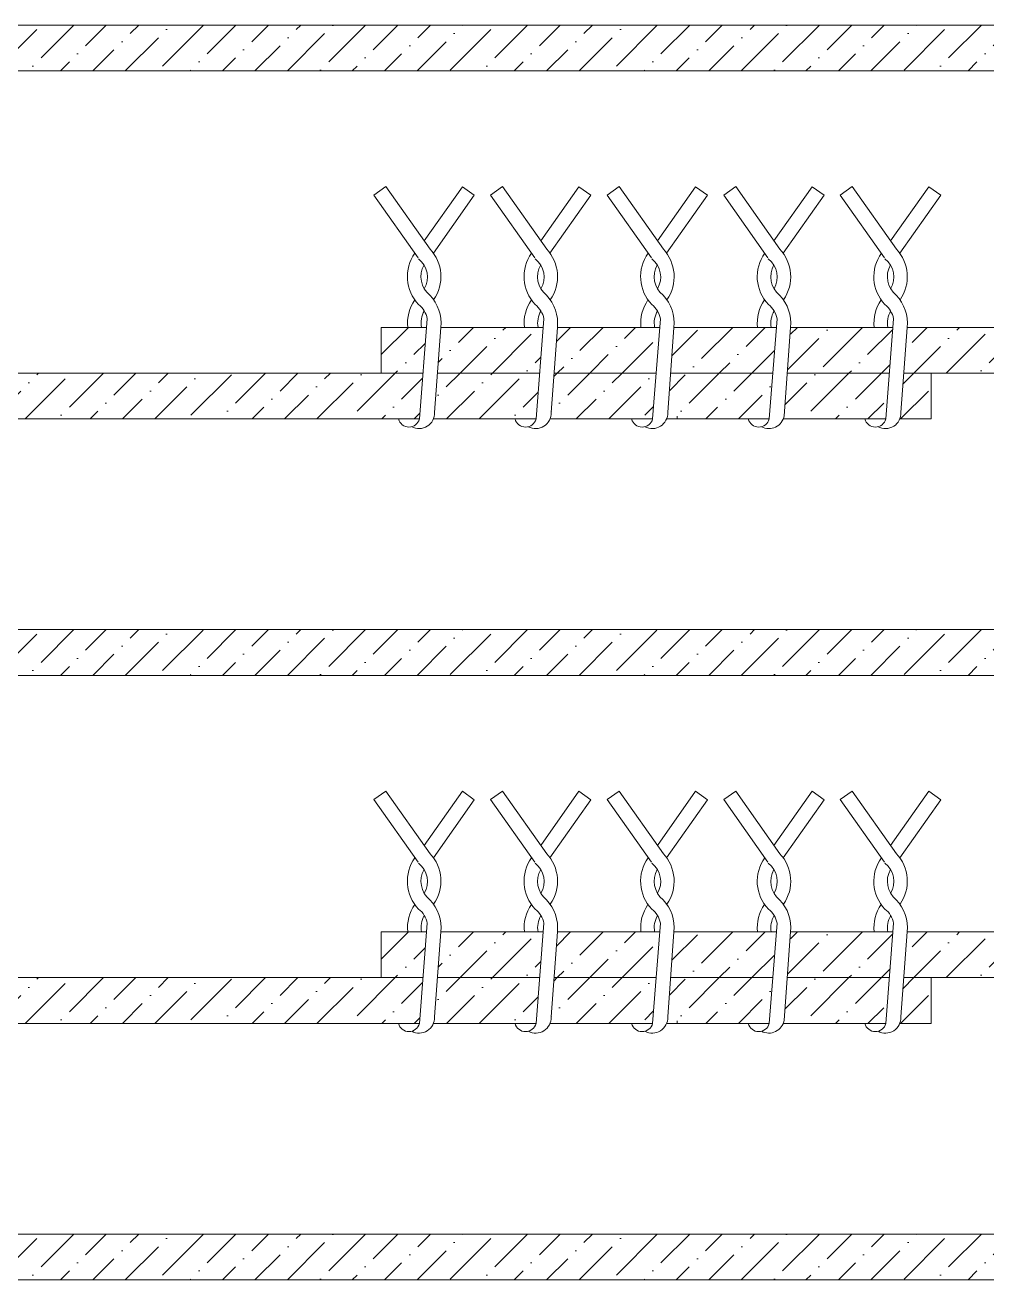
# Model space of a CAD drawing. Header units: millimetres. Extents: x 806395 to 2097197, y -233789 to 193681.
# Drawn here: x 2063902 to 2066420, y -100346 to -97060 of the extents above; entities that cross this region are included whole.
import ezdxf

# ---------------------------------------------------------------- set-up
doc = ezdxf.new("R2010")
doc.units = ezdxf.units.MM
doc.layers.add('XAMUTLAR', color=125, linetype='Continuous', lineweight=25)
pattern_1 = [(44.99999999999999, (-1730.521000781993, -1256.580799535779), (0.0530396377150647, 0.1944786716219038), [0.25003125, -0.05000625, 0, -0.05000625])]
pattern_2 = [(44.99999999999999, (-1730.521000781993, -1259.219196459696), (0.0530396377150647, 0.1944786716219038), [0.25003125, -0.05000625, 0, -0.05000625])]

# ---------------------------------------------------------------- blocks, each defined once
blk = doc.blocks.new('425')
at = {"lineweight": 15, "ltscale": 0.1}
h = blk.add_hatch(dxfattribs=at)
h.set_pattern_fill('ANSI36', color=256, scale=0.0315)
h.set_pattern_definition([(44.99999999999999, (-1730.521000781993, -1253.942402611861), (0.0530396377150647, 0.1944786716219038), [0.25003125, -0.05000625, 0, -0.05000625])])
edge = h.paths.add_edge_path()
edge.add_line((145.7289493187778, -90.87899575579982), (137.9797869962237, -90.87899575586096))
edge.add_line((137.9797869962237, -90.87899575586093), (137.9651519361477, -91.07890349511476))
edge.add_line((137.9651519361477, -91.07890349511476), (145.7247020496386, -91.07890349505362))
edge.add_spline(control_points=[(145.7247020496386, -91.07890349505365), (145.7416365751125, -91.07092976555973), (145.7315527366755, -91.05149918064885), (145.7149883919107, -91.02832485687239)], knot_values=[0.2186273171726583, 0.2186273171726683, 0.2186273171726683, 0.2186273171726683, 0.3036316134941322, 0.3036316134941322, 0.3036316134941322, 0.3036316134941322], degree=3, periodic=0)
edge.add_spline(control_points=[(145.7149883919107, -91.02832485687239), (145.6940189094649, -90.99898753127755), (145.6303159729277, -90.92719478208832), (145.6957317843666, -90.89522812423135), (145.7289493187778, -90.87899575579982)], knot_values=[0, 0, 0, 0, 0.1076104201431851, 0.2186273171726582, 0.2186273171726582, 0.2186273171726582, 0.2186273171726582], degree=3, periodic=0)
h = blk.add_hatch(dxfattribs=at)
h.set_pattern_fill('ANSI36', color=256, scale=0.0315)
h.set_pattern_definition(pattern_1)
h.paths.add_polyline_path([(142.869883196314, -92.19819421781975), (142.8552481359822, -92.39810195707358), (143.3010811924023, -92.39810195707358), (143.3165788302684, -92.19819421781975)])
h.paths.add_polyline_path([(142.3610865248737, -92.19819421781975), (142.3464514645419, -92.39810195701244), (142.7922845209619, -92.39810195701244), (142.807782158828, -92.19819421781975)])
h.paths.add_polyline_path([(141.8522898529444, -92.19819421775861), (141.837654792857, -92.39810195707358), (142.2834878492771, -92.39810195707358), (142.2989854873876, -92.19819421781975)])
h.paths.add_polyline_path([(141.7746911780812, -92.39810195707358), (141.7901888159473, -92.19819421781975), (141.3434931817485, -92.19819421775861), (141.3288581214167, -92.39810195701244)])
h.paths.add_polyline_path([(141.2658945066408, -92.39810195701244), (141.281392144507, -92.19819421775861), (141.0838748276021, -92.19819421775861), (141.0838748276021, -92.39810195701244)])
h = blk.add_hatch(dxfattribs=at)
h.set_pattern_fill('ANSI36', color=256, scale=0.0315)
h.set_pattern_definition(pattern_1)
edge = h.paths.add_edge_path()
edge.add_spline(control_points=[(145.7149883919109, -92.34752331883121), (145.6940189094651, -92.3181859932366), (145.630315972928, -92.24639324404711), (145.6957317843668, -92.21442658619011), (145.728949318778, -92.19819421775861)], knot_values=[0, 0, 0, 0, 0.1076104201431851, 0.2186273171726582, 0.2186273171726582, 0.2186273171726582, 0.2186273171726582], degree=3, periodic=0)
edge.add_line((145.728949318778, -92.19819421775861), (143.3786798675144, -92.19819421775861))
edge.add_line((143.3786798675144, -92.19819421775861), (143.3640448074383, -92.39810195701244))
edge.add_line((143.3640448074383, -92.39810195701244), (145.7247020496389, -92.39810195701244))
edge.add_spline(control_points=[(145.7247020496388, -92.39810195701244), (145.7416365751127, -92.39012822751855), (145.7315527366758, -92.3706976426079), (145.7149883919109, -92.34752331883121)], knot_values=[0.2186273171726583, 0.2186273171726683, 0.2186273171726683, 0.2186273171726683, 0.3036316134941322, 0.3036316134941322, 0.3036316134941322, 0.3036316134941322], degree=3, periodic=0)
h = blk.add_hatch(dxfattribs=at)
h.set_pattern_fill('ANSI36', color=256, scale=0.0315)
h.set_pattern_definition(pattern_1)
edge = h.paths.add_edge_path()
edge.add_line((143.3640448074388, -92.39810195701244), (143.3514946312255, -92.5695312057471))
edge.add_arc((143.2836227094661, -92.57216132533884), 0.0679228628105709, -22.368052034832203, 2.219170838324601, ccw=False)
edge.add_line((143.3464349456118, -92.59800969632715), (143.4827676988925, -92.59800969632741))
edge.add_line((143.4827676988925, -92.59800969632741), (143.4827676988925, -92.39810195701244))
edge.add_line((143.4827676988925, -92.39810195701244), (143.3640448074388, -92.39810195701244))
edge = h.paths.add_edge_path()
edge.add_line((142.8552481360798, -92.39810195701244), (142.8416566298937, -92.5837552601387))
edge.add_arc((142.7748185711113, -92.57227815205371), 0.067816296800959, 337.701613790904, 350.256470568685, ccw=False)
edge.add_line((142.8375635927551, -92.59800969632741), (143.2855835545408, -92.59800969632741))
edge.add_line((143.2855835545408, -92.59800969632741), (143.3010811924372, -92.39810195701244))
edge.add_line((143.3010811924372, -92.39810195701244), (142.8552481360799, -92.39810195701244))
edge = h.paths.add_edge_path()
edge.add_line((142.3464514644258, -92.39810195701244), (142.3339012881003, -92.56953120574731))
edge.add_arc((142.2660293663408, -92.57216132533907), 0.0679228628106143, -22.368052034835102, 2.219170838341199, ccw=False)
edge.add_line((142.3288416024866, -92.59800969632741), (142.776786882856, -92.59800969632741))
edge.add_line((142.776786882856, -92.59800969632741), (142.7922845208643, -92.39810195701244))
edge.add_line((142.7922845208643, -92.39810195701244), (142.3464514644258, -92.39810195701244))
edge = h.paths.add_edge_path()
edge.add_arc((141.7572326949002, -92.5721613253391), 0.0679228628106979, 337.6319479649986, 362.2191708401559)
edge.add_line((141.8251046166597, -92.56953120574516), (141.8376547928728, -92.39810195701243))
edge.add_line((141.8376547928728, -92.39810195701244), (142.2834878494194, -92.39810195701244))
edge.add_line((142.2834878494194, -92.39810195701244), (142.267990211411, -92.59800969632741))
edge.add_line((142.267990211411, -92.59800969632741), (141.820044931046, -92.59800969632764))
h.paths.add_polyline_path([(141.2503968685308, -92.59800969632764), (141.265894506427, -92.3981019570127), (132.3535716806907, -92.39810195701244), (132.3537309640332, -92.59800969632741)])
edge = h.paths.add_edge_path()
edge.add_arc((141.24843602346, -92.5721613253389), 0.067922862810684, 337.6319479648382, 362.2191726834764)
edge.add_line((141.3163079451348, -92.56953120356141), (141.3288581214136, -92.39810195701244))
edge.add_line((141.3288581214136, -92.39810195701244), (141.7746911778673, -92.39810195701244))
edge.add_line((141.7746911778673, -92.39810195701244), (141.7591935399705, -92.59800969632762))
edge.add_line((141.7591935399704, -92.59800969632764), (141.3112482596057, -92.59800969632764))
h = blk.add_hatch(dxfattribs=at)
h.set_pattern_fill('ANSI36', color=256, scale=0.0315)
h.set_pattern_definition(pattern_1)
edge = h.paths.add_edge_path()
edge.add_line((145.728949318778, -93.5173926797174), (137.979786996224, -93.5173926797785))
edge.add_line((137.979786996224, -93.51739267977851), (137.9651519361479, -93.71730041903234))
edge.add_line((137.9651519361479, -93.71730041903234), (145.7247020496388, -93.71730041897125))
edge.add_spline(control_points=[(145.7247020496388, -93.71730041897123), (145.7416365751127, -93.70932668947731), (145.7315527366758, -93.68989610456643), (145.7149883919109, -93.66672178079)], knot_values=[0.2186273171726583, 0.2186273171726683, 0.2186273171726683, 0.2186273171726683, 0.3036316134941322, 0.3036316134941322, 0.3036316134941322, 0.3036316134941322], degree=3, periodic=0)
edge.add_spline(control_points=[(145.7149883919109, -93.66672178079), (145.6940189094651, -93.63738445519513), (145.630315972928, -93.5655917060059), (145.6957317843668, -93.53362504814893), (145.728949318778, -93.5173926797174)], knot_values=[0, 0, 0, 0, 0.1076104201431851, 0.2186273171726582, 0.2186273171726582, 0.2186273171726582, 0.2186273171726582], degree=3, periodic=0)
h = blk.add_hatch(dxfattribs=at)
h.set_pattern_fill('ANSI36', color=256, scale=0.0315)
h.set_pattern_definition(pattern_2)
h.paths.add_polyline_path([(142.869883196314, -94.83659114173733), (142.8552481359822, -95.03649888099116), (143.3010811924023, -95.03649888099116), (143.3165788302684, -94.83659114173733)])
h.paths.add_polyline_path([(142.3610865248737, -94.83659114173733), (142.3464514645419, -95.03649888093005), (142.7922845209619, -95.03649888093005), (142.807782158828, -94.83659114173733)])
h.paths.add_polyline_path([(141.8522898529444, -94.83659114167622), (141.837654792857, -95.03649888099116), (142.2834878492771, -95.03649888099116), (142.2989854873876, -94.83659114173733)])
h.paths.add_polyline_path([(141.7746911780812, -95.03649888099116), (141.7901888159473, -94.83659114173733), (141.3434931817485, -94.83659114167622), (141.3288581214167, -95.03649888093005)])
h.paths.add_polyline_path([(141.2658945066408, -95.03649888093005), (141.281392144507, -94.83659114167622), (141.0838748276021, -94.83659114167622), (141.0838748276021, -95.03649888093005)])
h = blk.add_hatch(dxfattribs=at)
h.set_pattern_fill('ANSI36', color=256, scale=0.0315)
h.set_pattern_definition(pattern_2)
edge = h.paths.add_edge_path()
edge.add_spline(control_points=[(145.7149883919109, -94.98592024274879), (145.6940189094651, -94.95658291715418), (145.630315972928, -94.88479016796472), (145.6957317843668, -94.85282351010773), (145.728949318778, -94.83659114167622)], knot_values=[0, 0, 0, 0, 0.1076104201431851, 0.2186273171726582, 0.2186273171726582, 0.2186273171726582, 0.2186273171726582], degree=3, periodic=0)
edge.add_line((145.728949318778, -94.83659114167622), (143.3786798675144, -94.83659114167622))
edge.add_line((143.3786798675144, -94.83659114167622), (143.3640448074383, -95.03649888093005))
edge.add_line((143.3640448074383, -95.03649888093005), (145.7247020496389, -95.03649888093005))
edge.add_spline(control_points=[(145.7247020496388, -95.03649888093005), (145.7416365751127, -95.02852515143613), (145.7315527366758, -95.00909456652548), (145.7149883919109, -94.98592024274879)], knot_values=[0.2186273171726583, 0.2186273171726683, 0.2186273171726683, 0.2186273171726683, 0.3036316134941322, 0.3036316134941322, 0.3036316134941322, 0.3036316134941322], degree=3, periodic=0)
h = blk.add_hatch(dxfattribs=at)
h.set_pattern_fill('ANSI36', color=256, scale=0.0315)
h.set_pattern_definition(pattern_2)
edge = h.paths.add_edge_path()
edge.add_line((143.3640448074388, -95.03649888093005), (143.3514946312255, -95.20792812966467))
edge.add_arc((143.2836227094659, -95.21055824925642), 0.0679228628106995, -22.368052034807818, 2.219170838338414, ccw=False)
edge.add_line((143.3464349456118, -95.23640662024476), (143.4827676988925, -95.23640662024498))
edge.add_line((143.4827676988925, -95.23640662024499), (143.4827676988925, -95.03649888093007))
edge.add_line((143.4827676988925, -95.03649888093005), (143.3640448074388, -95.03649888093005))
edge = h.paths.add_edge_path()
edge.add_line((142.8552481360798, -95.03649888093005), (142.8416566298937, -95.22215218405628))
edge.add_arc((142.7748185711113, -95.21067507597127), 0.067816296800959, 337.701613790904, 350.256470568685, ccw=False)
edge.add_line((142.8375635927551, -95.23640662024499), (143.2855835545408, -95.23640662024499))
edge.add_line((143.2855835545408, -95.23640662024499), (143.3010811924372, -95.03649888093007))
edge.add_line((143.3010811924372, -95.03649888093005), (142.8552481360799, -95.03649888093005))
edge = h.paths.add_edge_path()
edge.add_line((142.3464514644258, -95.03649888093005), (142.3339012881003, -95.20792812966492))
edge.add_arc((142.2660293663409, -95.21055824925668), 0.0679228628105283, -22.368052034845903, 2.2191708383259083, ccw=False)
edge.add_line((142.3288416024866, -95.23640662024499), (142.776786882856, -95.23640662024499))
edge.add_line((142.776786882856, -95.23640662024499), (142.7922845208643, -95.03649888093007))
edge.add_line((142.7922845208643, -95.03649888093005), (142.3464514644258, -95.03649888093005))
edge = h.paths.add_edge_path()
edge.add_arc((141.7572326949002, -95.21055824925668), 0.0679228628106979, 337.6319479649986, 362.2191708401559)
edge.add_line((141.8251046166597, -95.20792812966275), (141.8376547928728, -95.03649888093005))
edge.add_line((141.8376547928728, -95.03649888093005), (142.2834878494194, -95.03649888093005))
edge.add_line((142.2834878494194, -95.03649888093005), (142.267990211411, -95.23640662024498))
edge.add_line((142.267990211411, -95.23640662024499), (141.820044931046, -95.23640662024522))
h.paths.add_polyline_path([(141.2503968685308, -95.23640662024522), (141.265894506427, -95.03649888093028), (132.3494836946496, -95.03649888093005), (132.3535716806907, -95.23640662024499)])
edge = h.paths.add_edge_path()
edge.add_arc((141.2484360234598, -95.21055824925651), 0.0679228628107709, 337.631947964849, 362.2191726834916)
edge.add_line((141.3163079451348, -95.207928127479), (141.3288581214136, -95.03649888093007))
edge.add_line((141.3288581214136, -95.03649888093005), (141.7746911778673, -95.03649888093005))
edge.add_line((141.7746911778673, -95.03649888093005), (141.7591935399705, -95.23640662024523))
edge.add_line((141.7591935399704, -95.23640662024522), (141.3112482596057, -95.23640662024522))
h = blk.add_hatch(dxfattribs=at)
h.set_pattern_fill('ANSI36', color=256, scale=0.0315)
h.set_pattern_definition(pattern_2)
edge = h.paths.add_edge_path()
edge.add_line((145.728949318778, -96.15578960363499), (137.979786996224, -96.15578960369612))
edge.add_line((137.979786996224, -96.15578960369612), (137.9651519361479, -96.35569734294995))
edge.add_line((137.9651519361479, -96.35569734294995), (145.7247020496388, -96.35569734288882))
edge.add_spline(control_points=[(145.7247020496388, -96.35569734288882), (145.7416365751127, -96.34772361339492), (145.7315527366758, -96.32829302848401), (145.7149883919109, -96.30511870470761)], knot_values=[0.2186273171726583, 0.2186273171726683, 0.2186273171726683, 0.2186273171726683, 0.3036316134941322, 0.3036316134941322, 0.3036316134941322, 0.3036316134941322], degree=3, periodic=0)
edge.add_spline(control_points=[(145.7149883919109, -96.30511870470761), (145.6940189094651, -96.27578137911271), (145.630315972928, -96.20398862992349), (145.6957317843668, -96.17202197206652), (145.728949318778, -96.15578960363499)], knot_values=[0, 0, 0, 0, 0.1076104201431851, 0.2186273171726582, 0.2186273171726582, 0.2186273171726582, 0.2186273171726582], degree=3, periodic=0)
at = {"layer": 'XAMUTLAR', "color": 0, "lineweight": 15}
for p, q in [((141.2948595389858, -91.07890349505365), (137.9651519361319, -91.07890349511476)), ((141.0516529767794, -91.62083382837406), (141.1039155156255, -91.58394414256142)), ((141.0516529767794, -91.62083382837406), (141.2448510301785, -91.89454233319663)), ((141.1039155156255, -91.58394414256142), (141.2971135690246, -91.85765264738399)), ((141.4376026531818, -91.58457661206589), (141.2709822997238, -91.8206318258406)), ((141.489865191539, -91.62146629787853), (141.3111988791518, -91.87458732295303)), ((141.4376026531818, -91.58457661206589), (141.489865191539, -91.62146629787853)), ((141.5604496482198, -91.62083382837406), (141.6127121870659, -91.58394414256142)), ((141.5604496482198, -91.62083382837406), (141.7536477018633, -91.89454233319663)), ((141.6127121870659, -91.58394414256142), (141.805910240465, -91.85765264738399)), ((141.9463993246221, -91.58457661206589), (141.7797789711642, -91.8206318258406)), ((141.9986618632238, -91.62146629787853), (141.8199955503476, -91.87458732295303)), ((141.9463993246221, -91.58457661206589), (141.9986618632238, -91.62146629787853)), ((142.0692463199046, -91.62083382837406), (142.1215088585062, -91.58394414256142)), ((142.0692463199046, -91.62083382837406), (142.2624443730592, -91.89454233319663)), ((142.1215088585062, -91.58394414256142), (142.3147069119053, -91.85765264738399)), ((142.4551959960625, -91.58457661206589), (142.2885756426045, -91.8206318258406)), ((142.5074585349086, -91.62146629787853), (142.3287922220324, -91.87458732295303)), ((142.4551959960625, -91.58457661206589), (142.5074585349086, -91.62146629787853)), ((142.5780429911005, -91.62083382837406), (142.6303055299466, -91.58394414256142)), ((142.5780429911005, -91.62083382837406), (142.7712410447441, -91.89454233319663)), ((142.6303055299466, -91.58394414256142), (142.8235035833457, -91.85765264738399)), ((142.9639926675029, -91.58457661206589), (142.7973723142894, -91.8206318258406)), ((143.0162552061045, -91.62146629787853), (142.8375888934728, -91.87458732295303)), ((142.9639926675029, -91.58457661206589), (143.0162552061045, -91.62146629787853)), ((143.0868396627853, -91.62083382837406), (143.1391022016314, -91.58394414256142)), ((143.0868396627853, -91.62083382837406), (143.2800377164289, -91.89454233319663)), ((143.1391022016314, -91.58394414256142), (143.3323002550305, -91.85765264738399)), ((143.4727893389432, -91.58457661206589), (143.3061689854852, -91.8206318258406)), ((143.5250518777893, -91.62146629787853), (143.3463855649132, -91.87458732295303)), ((143.4727893389432, -91.58457661206589), (143.5250518777893, -91.62146629787853)), ((141.2843036531258, -92.16063796902412), (141.2503968685303, -92.59800969632741)), ((141.7931003245661, -92.16063796902412), (141.7591935399707, -92.59800969632741)), ((142.301896996251, -92.16063796902412), (142.267990211411, -92.59800969632741)), ((142.8106936676913, -92.16063796908526), (142.7767868828514, -92.59800969638852)), ((143.3194903391317, -92.16063796908526), (143.2855835545363, -92.59800969638852)), ((141.281392144507, -92.19819421775861), (141.0838748276021, -92.19819421775861)), ((141.0838748276021, -92.19819421775861), (141.0838748276021, -92.39810195701244)), ((141.3434931817485, -92.19819421781975), (141.316307944981, -92.56953120566138)), ((141.7901888159473, -92.19819421775861), (141.3434931817485, -92.19819421775861)), ((141.8522898529444, -92.19819421781975), (141.8251046166659, -92.56953120566138)), ((142.2989854873876, -92.19819421781975), (141.8522898529444, -92.19819421781975)), ((142.2833212632473, -92.19819421775861), (142.2989854873876, -92.19819421775861)), ((142.3610865246291, -92.19819421781975), (142.3339012881063, -92.56953120566138)), ((142.807782158828, -92.19819421775861), (142.3610865246291, -92.19819421775861)), ((142.3610865246291, -92.19819421775861), (142.807782158828, -92.19819421775861)), ((142.869883196314, -92.19819421781975), (142.8416566298247, -92.58375526108244)), ((143.3165788302684, -92.19819421775861), (142.869883196314, -92.19819421775861)), ((142.869883196314, -92.19819421781975), (143.3165788302684, -92.19819421775861)), ((143.3786798675099, -92.19819421781975), (143.3514946312314, -92.56953120566138)), ((143.4827676988925, -92.19819421775861), (143.3786798675099, -92.19819421775861)), ((143.3786798675099, -92.19819421775861), (143.4827676988925, -92.19819421775861)), ((141.7746911780812, -92.39810195701244), (141.3288581214167, -92.39810195701244)), ((141.7746911780812, -92.39810195707358), (141.3288581214167, -92.39810195701244)), ((142.2834878492771, -92.39810195701244), (141.837654792857, -92.39810195707358)), ((142.2834878492771, -92.39810195701244), (141.837654792857, -92.39810195701244)), ((142.4943059746313, -92.39810195701244), (142.3464514645419, -92.39810195701244)), ((142.7922845209619, -92.39810195701244), (142.3464514645419, -92.39810195701244)), ((142.37522817997, -92.39810195701244), (142.7922845209619, -92.39810195701244)), ((143.3010811924023, -92.39810195701244), (142.8552481359822, -92.39810195701244)), ((142.8552481359822, -92.39810195707358), (143.3010811924023, -92.39810195701244)), ((143.6937524102765, -92.39810195701244), (143.3640448074226, -92.39810195701244)), ((143.3640448074226, -92.39810195701244), (143.4827676988925, -92.39810195701244)), ((143.4827676988925, -92.39810195701244), (143.4827676988925, -92.59800969632741)), ((141.7591935399707, -92.59800969632741), (141.3112482593531, -92.59800969632741)), ((142.267990211411, -92.59800969632741), (141.8200449310379, -92.59800969632741)), ((142.7767868828514, -92.59800969632741), (142.3288416024783, -92.59800969632741)), ((143.2855835545363, -92.59800969632741), (142.8375635928029, -92.59800969632741)), ((143.4827676988925, -92.59800969632741), (143.3464349456116, -92.59800969632741)), ((141.0516529767794, -94.25923075229164), (141.1039155156255, -94.222341066479)), ((141.1039155156255, -94.222341066479), (141.2971135690246, -94.4960495713016)), ((141.4376026531818, -94.2229735359835), (141.2709822997238, -94.45902874975818)), ((141.4376026531818, -94.2229735359835), (141.489865191539, -94.25986322179614)), ((141.5604496482198, -94.25923075229164), (141.6127121870659, -94.222341066479)), ((141.6127121870659, -94.222341066479), (141.805910240465, -94.4960495713016)), ((141.9463993246221, -94.2229735359835), (141.7797789711642, -94.45902874975818)), ((141.9463993246221, -94.2229735359835), (141.9986618632238, -94.25986322179614)), ((142.0692463199046, -94.25923075229164), (142.1215088585062, -94.222341066479)), ((142.1215088585062, -94.222341066479), (142.3147069119053, -94.4960495713016)), ((142.4551959960625, -94.2229735359835), (142.2885756426045, -94.45902874975818)), ((142.4551959960625, -94.2229735359835), (142.5074585349086, -94.25986322179614)), ((142.5780429911005, -94.25923075229164), (142.6303055299466, -94.222341066479)), ((142.6303055299466, -94.222341066479), (142.8235035833457, -94.4960495713016)), ((142.9639926675029, -94.2229735359835), (142.7973723142894, -94.45902874975818)), ((142.9639926675029, -94.2229735359835), (143.0162552061045, -94.25986322179614)), ((143.0868396627853, -94.25923075229164), (143.1391022016314, -94.222341066479)), ((143.1391022016314, -94.222341066479), (143.3323002550305, -94.4960495713016)), ((143.4727893389432, -94.2229735359835), (143.3061689854852, -94.45902874975818)), ((143.4727893389432, -94.2229735359835), (143.5250518777893, -94.25986322179614)), ((141.0516529767794, -94.25923075229164), (141.2448510301785, -94.53293925711424)), ((141.489865191539, -94.25986322179614), (141.3111988791518, -94.51298424687064)), ((141.5604496482198, -94.25923075229164), (141.7536477018633, -94.53293925711424)), ((141.9986618632238, -94.25986322179614), (141.8199955503476, -94.51298424687064)), ((142.0692463199046, -94.25923075229164), (142.2624443730592, -94.53293925711424)), ((142.5074585349086, -94.25986322179614), (142.3287922220324, -94.51298424687064)), ((142.5780429911005, -94.25923075229164), (142.7712410447441, -94.53293925711424)), ((143.0162552061045, -94.25986322179614), (142.8375888934728, -94.51298424687064)), ((143.0868396627853, -94.25923075229164), (143.2800377164289, -94.53293925711424)), ((143.5250518777893, -94.25986322179614), (143.3463855649132, -94.51298424687064)), ((141.2843036531258, -94.79903489294173), (141.2503968685303, -95.23640662024499)), ((141.7931003245661, -94.79903489294173), (141.7591935399707, -95.23640662024499)), ((142.301896996251, -94.79903489294173), (142.267990211411, -95.23640662024499)), ((142.8106936676913, -94.79903489300287), (142.7767868828514, -95.2364066203061)), ((143.3194903391317, -94.79903489300287), (143.2855835545363, -95.2364066203061)), ((141.281392144507, -94.83659114167622), (141.0838748276021, -94.83659114167622)), ((141.0838748276021, -94.83659114167622), (141.0838748276021, -95.03649888093005)), ((141.3434931817485, -94.83659114173733), (141.316307944981, -95.20792812957896)), ((141.7901888159473, -94.83659114167622), (141.3434931817485, -94.83659114167622)), ((141.8522898529444, -94.83659114173733), (141.8251046166659, -95.20792812957896)), ((142.2989854873876, -94.83659114173733), (141.8522898529444, -94.83659114173733)), ((142.2833212632473, -94.83659114167622), (142.2989854873876, -94.83659114167622)), ((142.3610865246291, -94.83659114173733), (142.3339012881063, -95.20792812957896)), ((142.807782158828, -94.83659114167622), (142.3610865246291, -94.83659114167622)), ((142.3610865246291, -94.83659114167622), (142.807782158828, -94.83659114167622)), ((142.869883196314, -94.83659114173733), (142.8416566298247, -95.22215218500006)), ((143.3165788302684, -94.83659114167622), (142.869883196314, -94.83659114167622)), ((142.869883196314, -94.83659114173733), (143.3165788302684, -94.83659114167622)), ((143.3786798675099, -94.83659114173733), (143.3514946312314, -95.20792812957896)), ((143.4827676988925, -94.83659114167622), (143.3786798675099, -94.83659114167622)), ((143.3786798675099, -94.83659114167622), (143.4827676988925, -94.83659114167622)), ((141.7746911780812, -95.03649888093005), (141.3288581214167, -95.03649888093005)), ((141.7746911780812, -95.03649888099116), (141.3288581214167, -95.03649888093005)), ((142.2834878492771, -95.03649888093005), (141.837654792857, -95.03649888099116)), ((142.2834878492771, -95.03649888093005), (141.837654792857, -95.03649888093005)), ((142.4943059746313, -95.03649888093005), (142.3464514645419, -95.03649888093005)), ((142.7922845209619, -95.03649888093005), (142.3464514645419, -95.03649888093005)), ((142.37522817997, -95.03649888093005), (142.7922845209619, -95.03649888093005)), ((143.3010811924023, -95.03649888093005), (142.8552481359822, -95.03649888093005)), ((142.8552481359822, -95.03649888099116), (143.3010811924023, -95.03649888093005)), ((143.6937524102765, -95.03649888093005), (143.3640448074226, -95.03649888093005)), ((143.3640448074226, -95.03649888093005), (143.4827676988925, -95.03649888093005)), ((143.4827676988925, -95.03649888093005), (143.4827676988925, -95.23640662024499)), ((141.7591935399707, -95.23640662024499), (141.3112482593531, -95.23640662024499)), ((142.267990211411, -95.23640662024499), (141.8200449310379, -95.23640662024499)), ((142.7767868828514, -95.23640662024499), (142.3288416024783, -95.23640662024499)), ((143.2855835545363, -95.23640662024499), (142.8375635928029, -95.23640662024499)), ((143.4827676988925, -95.23640662024499), (143.3464349456116, -95.23640662024499)), ((141.294859538986, -96.35569734288882), (137.9651519361321, -96.35569734294995))]:
    blk.add_line(p, q, dxfattribs=at)
for points in [[(137.9797869962192, -90.87899575586093), (145.7289493187778, -90.87899575579982)], [(145.7247020496386, -91.07890349505365), (137.9651519361319, -91.07890349511476)], [(141.0838748276021, -92.20304839720299), (141.0838748276021, -92.19819421775861), (141.281392144507, -92.19819421775861)], [(141.3434931817485, -92.19819421775861), (141.7901888159473, -92.19819421775861)], [(141.8522898529444, -92.19819421775861), (142.2989854873876, -92.19819421775861)], [(142.3610865246291, -92.19819421775861), (142.807782158828, -92.19819421775861)], [(142.869883196314, -92.19819421775861), (143.3165788302684, -92.19819421775861)], [(143.3786798675099, -92.19819421775861), (145.728949318778, -92.19819421775861)], [(141.2658945066408, -92.39810195701244), (132.3494836946496, -92.39810195701244)], [(141.7746911780812, -92.39810195701244), (141.3288581214167, -92.39810195701244)], [(142.2834878492771, -92.39810195701244), (141.837654792857, -92.39810195701244)], [(142.2834878492771, -92.39810195701244), (142.2833212632473, -92.39810195701244), (142.2833212632473, -92.39810195701244)], [(142.4943059746313, -92.39810195701244), (142.4943059746313, -92.39810195701244), (142.3464514645419, -92.39810195701244)], [(142.7922845209619, -92.39810195701244), (142.3464514645419, -92.39810195701244)], [(143.3010811924023, -92.39810195701244), (142.8552481359822, -92.39810195701244)], [(145.7247020496388, -92.39810195701244), (143.3640448074226, -92.39810195701244)], [(132.3537309640332, -92.59800969632741), (141.2503968685303, -92.59800969638852)], [(141.3112482593531, -92.59800969638852), (141.7591935399707, -92.59800969638852)], [(141.8200449310379, -92.59800969638852), (142.267990211411, -92.59800969638852)], [(142.3288416024783, -92.59800969638852), (142.37522817997, -92.59800969638852), (142.37522817997, -92.58598276411755)], [(137.9797869962194, -93.51739267977851), (145.728949318778, -93.5173926797174)], [(145.7247020496388, -93.71730041897123), (137.9651519361321, -93.71730041903234)], [(141.0838748276021, -94.84144532112057), (141.0838748276021, -94.83659114167622), (141.281392144507, -94.83659114167622)], [(141.3434931817485, -94.83659114167622), (141.7901888159473, -94.83659114167622)], [(141.8522898529444, -94.83659114167622), (142.2989854873876, -94.83659114167622)], [(142.3610865246291, -94.83659114167622), (142.807782158828, -94.83659114167622)], [(142.869883196314, -94.83659114167622), (143.3165788302684, -94.83659114167622)], [(143.3786798675099, -94.83659114167622), (145.728949318778, -94.83659114167622)], [(141.2658945066408, -95.03649888093005), (132.3494836946496, -95.03649888093005)], [(141.7746911780812, -95.03649888093005), (141.3288581214167, -95.03649888093005)], [(142.2834878492771, -95.03649888093005), (141.837654792857, -95.03649888093005)], [(142.2834878492771, -95.03649888093005), (142.2833212632473, -95.03649888093005), (142.2833212632473, -95.03649888093005)], [(142.4943059746313, -95.03649888093005), (142.4943059746313, -95.03649888093005), (142.3464514645419, -95.03649888093005)], [(142.7922845209619, -95.03649888093005), (142.3464514645419, -95.03649888093005)], [(143.3010811924023, -95.03649888093005), (142.8552481359822, -95.03649888093005)], [(145.7247020496388, -95.03649888093005), (143.3640448074226, -95.03649888093005)], [(132.3535716806907, -95.23640662024499), (141.2503968685303, -95.2364066203061)], [(141.3112482593531, -95.2364066203061), (141.7591935399707, -95.2364066203061)], [(141.8200449310379, -95.2364066203061), (142.267990211411, -95.2364066203061)], [(142.3288416024783, -95.2364066203061), (142.37522817997, -95.2364066203061), (142.37522817997, -95.22437968803516)], [(137.9797869962194, -96.15578960369612), (145.728949318778, -96.15578960363499)], [(145.7247020496388, -96.35569734288882), (137.9651519361321, -96.35569734294995)]]:
    blk.add_lwpolyline(points, dxfattribs=at)
for centre, radius, start, end in [((141.3743263445582, -91.97712243667735), 0.1764174096442859, 144.4644870794002, 223.606414731275), ((141.1852387221317, -91.97834684054939), 0.1002291496993386, 329.1497415369659, 52.4257139948102), ((141.1676382548894, -91.97712243673848), 0.1764174096199809, 325.0971189163239, 43.49987088644955), ((141.8831230159985, -91.97712243667735), 0.1764174096442859, 144.4644870794002, 223.606414731275), ((141.6940353935721, -91.97834684054939), 0.1002291496993386, 329.1497415369659, 52.4257139948102), ((141.6764349260853, -91.97712243673848), 0.1764174096199809, 325.0971189163239, 43.49987088644955), ((142.3919196876834, -91.97712243667735), 0.1764174096442859, 144.4644870794002, 223.606414731275), ((142.2028320650124, -91.97834684054939), 0.1002291496993386, 329.1497415369659, 52.4257139948102), ((142.1852315977702, -91.97712243673848), 0.1764174096199809, 325.0971189163239, 43.49987088644955), ((142.9007163588793, -91.97712243667735), 0.1764174096442859, 144.4644870794002, 223.606414731275), ((142.7116287366973, -91.97834684054939), 0.1002291496993386, 329.1497415369659, 52.4257139948102), ((142.6940282692105, -91.97712243673848), 0.1764174096199809, 325.0971189163239, 43.49987088644955), ((143.4095130305641, -91.97712243667735), 0.1764174096442859, 144.4644870794002, 223.606414731275), ((143.2204254081376, -91.97834684054939), 0.1002291496993386, 329.1497415369659, 52.4257139948102), ((143.2028249406509, -91.97712243673848), 0.1764174096199809, 325.0971189163239, 43.49987088644955), ((141.3602366989615, -91.9771442932844), 0.1033385876464702, 150.1899854656245, 231.4245170344047), ((141.8690333704019, -91.9771442932844), 0.1033385876464702, 150.1899854656245, 231.4245170344047), ((142.3778300418422, -91.9771442932844), 0.1033385876464702, 150.1899854656245, 231.4245170344047), ((142.8866267135271, -91.9771442932844), 0.1033385876464702, 150.1899854656245, 231.4245170344047), ((143.3954233849674, -91.9771442932844), 0.1033385876464702, 150.1899854656245, 231.4245170344047), ((141.1680575349388, -92.17960830218323), 0.1764174096199809, 353.9525583921695, 43.60641473127522), ((141.6768542063791, -92.17960830218323), 0.1764174096199809, 353.9525583921695, 43.60641473127522), ((142.1856508778195, -92.17960830218323), 0.1764174096199809, 353.9525583921695, 43.60641473127522), ((142.6944475495044, -92.17960830218323), 0.1764174096199809, 353.9525583921695, 43.60641473127522), ((143.2032442209447, -92.17960830218323), 0.1764174096199809, 353.9525583921695, 43.60641473127522), ((141.3747456246076, -92.17960830224436), 0.1764174096442859, 145.0971189163239, 186.0474416078305), ((141.1856580021811, -92.17838389837229), 0.1002291496993386, 10.19818492093907, 52.56495443619896), ((141.8835422962924, -92.17960830224436), 0.1764174096442859, 145.0971189163239, 186.0474416078305), ((141.6944546738659, -92.17838389837229), 0.1002291496993386, 10.19818492093907, 52.56495443619896), ((142.3923389679772, -92.17960830224436), 0.1764174096442859, 145.0971189163239, 186.0474416078305), ((142.2032513453063, -92.17838389837229), 0.1002291496993386, 10.19818492093907, 52.56495443619896), ((142.9011356391731, -92.17960830224436), 0.1764174096442859, 145.0971189163239, 186.0474416078305), ((142.7120480167467, -92.17838389837229), 0.1002291496993386, 10.19818492093907, 52.56495443619896), ((143.4099323108579, -92.17960830224436), 0.1764174096442859, 145.0971189163239, 186.0474416078305), ((143.220844688187, -92.17838389837229), 0.1002291496993386, 10.19818492093907, 52.56495443619896), ((141.3606559790109, -92.17958644563728), 0.1033385876464702, 149.4025483524934, 190.3736064529409), ((141.8694526504513, -92.17958644563728), 0.1033385876464702, 149.4025483524934, 190.3736064529409), ((142.378249322136, -92.17958644563728), 0.1033385876464702, 149.4025483524934, 190.3736064529409), ((142.8870459935764, -92.17958644563728), 0.1033385876464702, 149.4025483524934, 190.3736064529409), ((143.3958426650168, -92.17958644563728), 0.1033385876464702, 149.4025483524934, 190.3736064529409), ((141.2045672888655, -92.58630185843029), 0.047301414693873, 194.3305469584711, 345.669453041529), ((141.2484360234599, -92.57216132533901), 0.0679228628106948, 241.9122597025342, 2.219172411040988), ((141.7133639603058, -92.58630185843029), 0.047301414693873, 194.3305469584711, 345.669453041529), ((141.7572326949002, -92.57216132533901), 0.0679228628106948, 241.9122597025342, 2.219172411040988), ((142.2221606317462, -92.58630185843029), 0.047301414693873, 194.3305469584711, 345.669453041529), ((142.2660293663406, -92.57216132533901), 0.0679228628106948, 241.9122597025342, 2.219172411040988), ((142.730957303431, -92.58630185843029), 0.047301414693873, 194.3305469584711, 345.669453041529), ((142.7748185711118, -92.5722781520522), 0.0678162968009312, 241.8713617443156, 350.2564707353924), ((143.2397539748714, -92.58630185843029), 0.047301414693873, 194.3305469584711, 345.669453041529), ((143.2836227094658, -92.57216132533901), 0.0679228628106948, 241.9122597025342, 2.219172411040988), ((141.3743263445582, -94.61551936059496), 0.1764174096442859, 144.4644870794002, 223.606414731275), ((141.1676382548894, -94.61551936065607), 0.1764174096199809, 325.0971189163239, 43.49987088644955), ((141.8831230159985, -94.61551936059496), 0.1764174096442859, 144.4644870794002, 223.606414731275), ((141.6764349260853, -94.61551936065607), 0.1764174096199809, 325.0971189163239, 43.49987088644955), ((142.3919196876834, -94.61551936059496), 0.1764174096442859, 144.4644870794002, 223.606414731275), ((142.1852315977702, -94.61551936065607), 0.1764174096199809, 325.0971189163239, 43.49987088644955), ((142.9007163588793, -94.61551936059496), 0.1764174096442859, 144.4644870794002, 223.606414731275), ((142.6940282692105, -94.61551936065607), 0.1764174096199809, 325.0971189163239, 43.49987088644955), ((143.4095130305641, -94.61551936059496), 0.1764174096442859, 144.4644870794002, 223.606414731275), ((143.2028249406509, -94.61551936065607), 0.1764174096199809, 325.0971189163239, 43.49987088644955), ((141.1852387221317, -94.61674376446697), 0.1002291496993386, 329.1497415369659, 52.4257139948102), ((141.3602366989615, -94.61554121720198), 0.1033385876464702, 150.1899854656245, 231.4245170344047), ((141.6940353935721, -94.61674376446697), 0.1002291496993386, 329.1497415369659, 52.4257139948102), ((141.8690333704019, -94.61554121720198), 0.1033385876464702, 150.1899854656245, 231.4245170344047), ((142.2028320650124, -94.61674376446697), 0.1002291496993386, 329.1497415369659, 52.4257139948102), ((142.3778300418422, -94.61554121720198), 0.1033385876464702, 150.1899854656245, 231.4245170344047), ((142.7116287366973, -94.61674376446697), 0.1002291496993386, 329.1497415369659, 52.4257139948102), ((142.8866267135271, -94.61554121720198), 0.1033385876464702, 150.1899854656245, 231.4245170344047), ((143.2204254081376, -94.61674376446697), 0.1002291496993386, 329.1497415369659, 52.4257139948102), ((143.3954233849674, -94.61554121720198), 0.1033385876464702, 150.1899854656245, 231.4245170344047), ((141.3747456246076, -94.81800522616194), 0.1764174096442859, 145.0971189163239, 186.0474416078305), ((141.1856580021811, -94.8167808222899), 0.1002291496993386, 10.19818492093907, 52.56495443619896), ((141.1680575349388, -94.81800522610084), 0.1764174096199809, 353.9525583921695, 43.60641473127522), ((141.8835422962924, -94.81800522616194), 0.1764174096442859, 145.0971189163239, 186.0474416078305), ((141.6944546738659, -94.8167808222899), 0.1002291496993386, 10.19818492093907, 52.56495443619896), ((141.6768542063791, -94.81800522610084), 0.1764174096199809, 353.9525583921695, 43.60641473127522), ((142.3923389679772, -94.81800522616194), 0.1764174096442859, 145.0971189163239, 186.0474416078305), ((142.2032513453063, -94.8167808222899), 0.1002291496993386, 10.19818492093907, 52.56495443619896), ((142.1856508778195, -94.81800522610084), 0.1764174096199809, 353.9525583921695, 43.60641473127522), ((142.9011356391731, -94.81800522616194), 0.1764174096442859, 145.0971189163239, 186.0474416078305), ((142.7120480167467, -94.8167808222899), 0.1002291496993386, 10.19818492093907, 52.56495443619896), ((142.6944475495044, -94.81800522610084), 0.1764174096199809, 353.9525583921695, 43.60641473127522), ((143.4099323108579, -94.81800522616194), 0.1764174096442859, 145.0971189163239, 186.0474416078305), ((143.220844688187, -94.8167808222899), 0.1002291496993386, 10.19818492093907, 52.56495443619896), ((143.2032442209447, -94.81800522610084), 0.1764174096199809, 353.9525583921695, 43.60641473127522), ((141.3606559790109, -94.81798336955487), 0.1033385876464702, 149.4025483524934, 190.3736064529409), ((141.8694526504513, -94.81798336955487), 0.1033385876464702, 149.4025483524934, 190.3736064529409), ((142.378249322136, -94.81798336955487), 0.1033385876464702, 149.4025483524934, 190.3736064529409), ((142.8870459935764, -94.81798336955487), 0.1033385876464702, 149.4025483524934, 190.3736064529409), ((143.3958426650168, -94.81798336955487), 0.1033385876464702, 149.4025483524934, 190.3736064529409), ((141.2045672888655, -95.22469878234787), 0.047301414693873, 194.3305469584711, 345.669453041529), ((141.2484360234599, -95.2105582492566), 0.0679228628106948, 241.9122597025342, 2.219172411040988), ((141.7133639603058, -95.22469878234787), 0.047301414693873, 194.3305469584711, 345.669453041529), ((141.7572326949002, -95.2105582492566), 0.0679228628106948, 241.9122597025342, 2.219172411040988), ((142.2221606317462, -95.22469878234787), 0.047301414693873, 194.3305469584711, 345.669453041529), ((142.2660293663406, -95.2105582492566), 0.0679228628106948, 241.9122597025342, 2.219172411040988), ((142.730957303431, -95.22469878234787), 0.047301414693873, 194.3305469584711, 345.669453041529), ((142.7748185711118, -95.21067507596982), 0.0678162968009312, 241.8713617443156, 350.2564707353924), ((143.2397539748714, -95.22469878234787), 0.047301414693873, 194.3305469584711, 345.669453041529), ((143.2836227094658, -95.2105582492566), 0.0679228628106948, 241.9122597025342, 2.219172411040988)]:
    blk.add_arc(centre, radius, start, end, dxfattribs=at)

msp = doc.modelspace()

# ---------------------------------------------------------------- block references
at = {"color": 253, "linetype": 'ByBlock', "lineweight": 0, "xscale": 600, "yscale": 600, "zscale": 600}
msp.add_blockref('425', (1980184.604122065, -42532.14487255321), dxfattribs=at)

doc.saveas('drawing.dxf')
